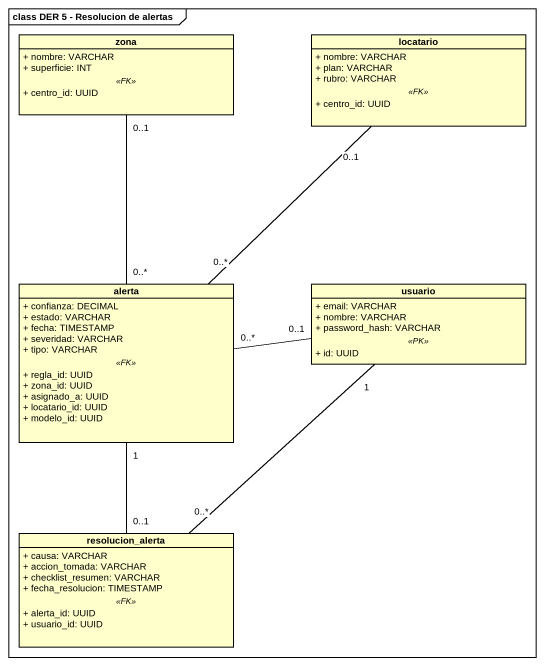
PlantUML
@startuml
mainframe class DER 5 - Resolucion de alertas
hide circle
hide empty members
skinparam classAttributeIconSize 0
class zona {
  + nombre: VARCHAR
  + superficie: INT
  .. <<FK>> ..
  + centro_id: UUID
}
class locatario {
  + nombre: VARCHAR
  + plan: VARCHAR
  + rubro: VARCHAR
  .. <<FK>> ..
  + centro_id: UUID
}
class alerta {
  + confianza: DECIMAL
  + estado: VARCHAR
  + fecha: TIMESTAMP
  + severidad: VARCHAR
  + tipo: VARCHAR
  .. <<FK>> ..
  + regla_id: UUID
  + zona_id: UUID
  + asignado_a: UUID
  + locatario_id: UUID
  + modelo_id: UUID
}
class usuario {
  + email: VARCHAR
  + nombre: VARCHAR
  + password_hash: VARCHAR
  .. <<PK>> ..
  + id: UUID
}
class resolucion_alerta {
  + causa: VARCHAR
  + accion_tomada: VARCHAR
  + checklist_resumen: VARCHAR
  + fecha_resolucion: TIMESTAMP
  .. <<FK>> ..
  + alerta_id: UUID
  + usuario_id: UUID
}
zona "0..1" -- "0..*" alerta
locatario "0..1" -- "0..*" alerta
alerta "1" -- "0..1" resolucion_alerta
usuario "0..1" -left- "0..*" alerta
usuario "1" -- "0..*" resolucion_alerta
@enduml
